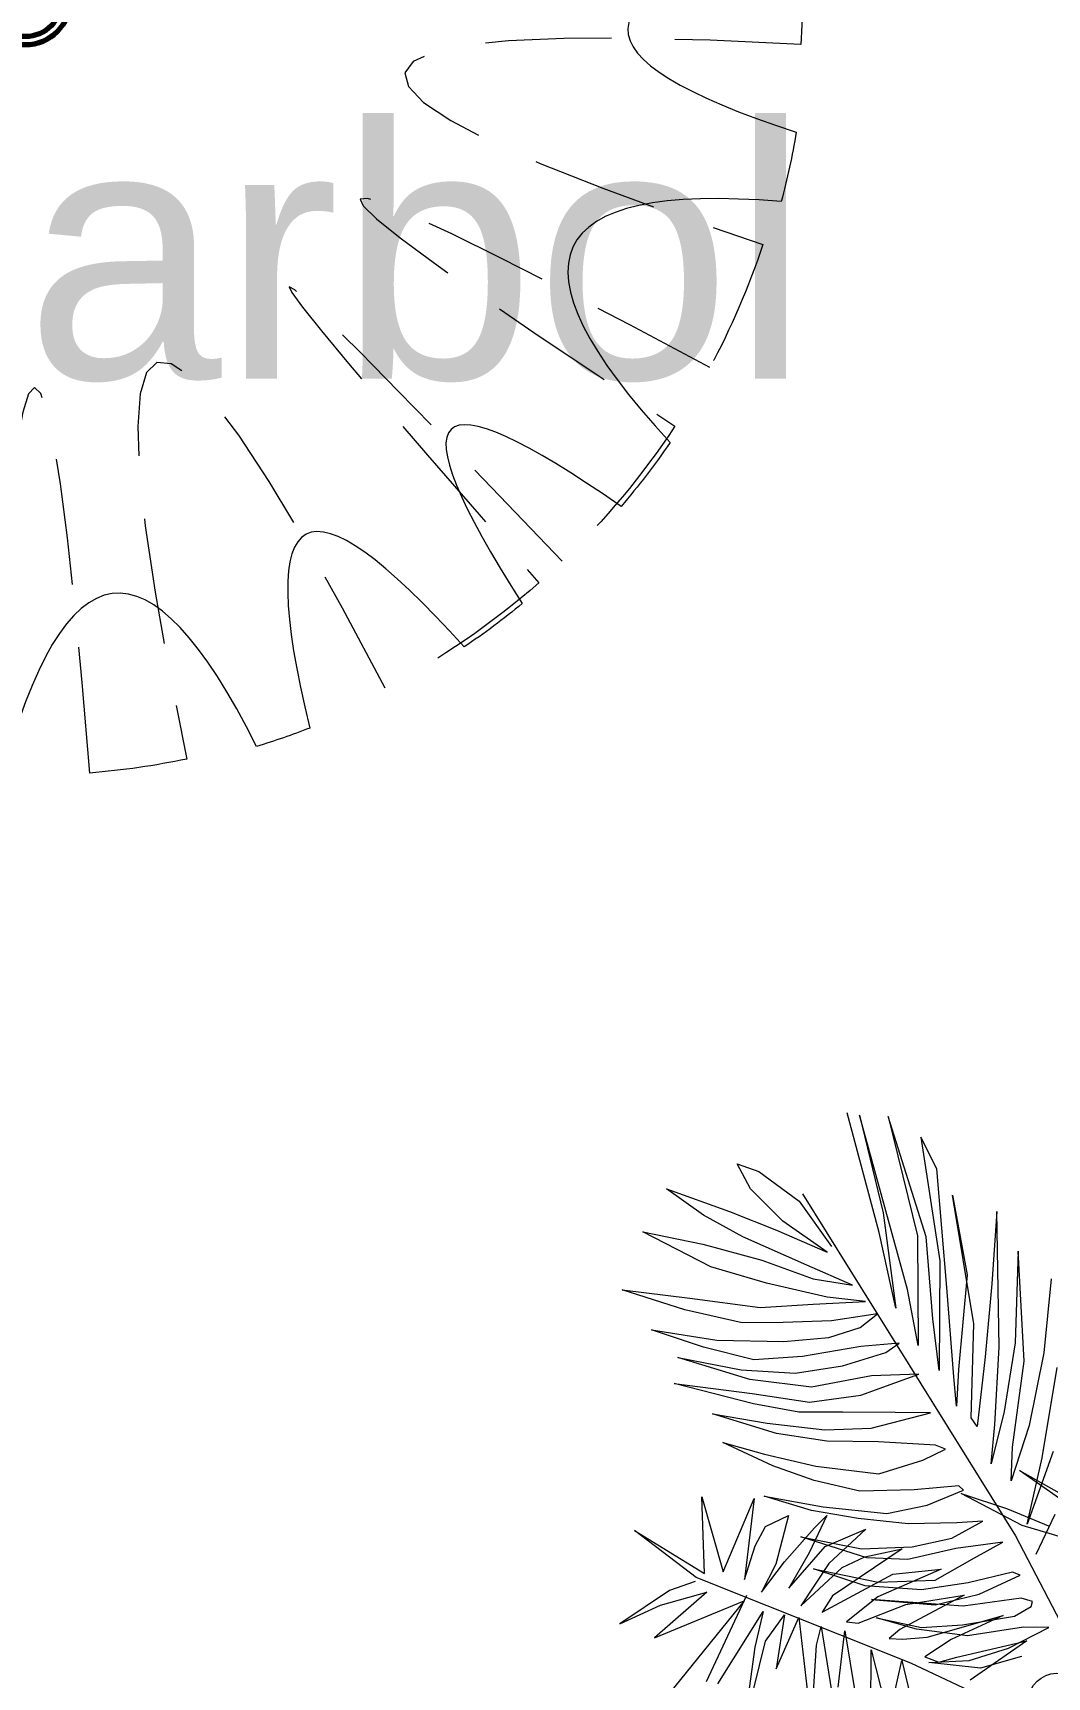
# Model space of a CAD drawing. Header units: metres. Extents: x 859577 to 860336, y 1645916 to 1646650.
# Drawn here: x 859937.756 to 859939.764, y 1645989.001 to 1645992.258 of the extents above; entities that cross this region are included whole.
import ezdxf

# ---------------------------------------------------------------- set-up
doc = ezdxf.new("R2010")
doc.units = ezdxf.units.M
doc.linetypes.add('DASHED', pattern=[0.75, 0.5, -0.25])
for name, color, linetype, lineweight in [('arbol', 174, 'Continuous', 100), ('HATCH', 253, 'Continuous', 0), ('VEGETATION', 7, 'Continuous', 0), ('VIEW THIC 0.0', 7, 'Continuous', 0)]:
    doc.layers.add(name, color=color, linetype=linetype, lineweight=lineweight)
doc.styles.get("Standard").update_dxf_attribs({"font": 'arial.ttf'})

# ---------------------------------------------------------------- blocks, each defined once
blk = doc.blocks.new('06092026_CAMPO')
at = {"layer": 'arbol'}
blk.add_text('arbol', height=0.5, dxfattribs=at).set_placement((859937.741, 1645991.5726))
blk = doc.blocks.new('v8')
at = {"layer": 'VEGETATION', "extrusion": (-5.08599e-09, -1.37735e-08, 1)}
for p, q in [((18816.6199, 35232.39, 0), (18816.5844, 35232.5218, 0)), ((18816.6511, 35232.3271, 0), (18816.598, 35232.5192, 0)), ((18816.598, 35232.5192, 0), (18816.6243, 35232.4117, 0)), ((18816.6716, 35232.385, 0), (18816.6298, 35232.518, 0)), ((18816.6298, 35232.518, 0), (18816.662, 35232.3861, 0)), ((18816.6835, 35232.46, 0), (18816.6657, 35232.4949, 0)), ((18816.6657, 35232.4949, 0), (18816.6868, 35232.3584, 0)), ((18816.4779, 35232.4379, 0), (18816.4631, 35232.4655, 0)), ((18816.4631, 35232.4655, 0), (18816.4869, 35232.4572, 0)), ((18816.4869, 35232.4572, 0), (18816.5314, 35232.4246, 0)), ((18816.6946, 35232.329, 0), (18816.6835, 35232.46, 0)), ((18816.4259, 35232.4089, 0), (18816.3852, 35232.4381, 0)), ((18816.3852, 35232.4381, 0), (18816.4547, 35232.4132, 0)), ((18816.5136, 35232.4023, 0), (18816.4779, 35232.4379, 0)), ((18816.5351, 35232.4327, 0), (18816.7704, 35232.0552)), ((18816.7242, 35232.2889, 0), (18816.7009, 35232.4312, 0)), ((18816.7009, 35232.4312, 0), (18816.7169, 35232.3433, 0)), ((18816.4547, 35232.4132, 0), (18816.5066, 35232.3923, 0)), ((18816.5314, 35232.4246, 0), (18816.5674, 35232.3745, 0)), ((18816.6243, 35232.4117, 0), (18816.6381, 35232.3062, 0)), ((18816.7495, 35232.4129, 0), (18816.7441, 35232.3331, 0)), ((18816.7523, 35232.2632, 0), (18816.7495, 35232.4129, 0)), ((18816.4693, 35232.385, 0), (18816.4259, 35232.4089, 0)), ((18816.5066, 35232.3923, 0), (18816.5624, 35232.368, 0)), ((18816.5624, 35232.368, 0), (18816.5136, 35232.4023, 0)), ((18816.4342, 35232.3521, 0), (18816.3592, 35232.3905, 0)), ((18816.3592, 35232.3905, 0), (18816.4252, 35232.3769, 0)), ((18816.4252, 35232.3769, 0), (18816.4904, 35232.3594, 0)), ((18816.5401, 35232.3538, 0), (18816.4693, 35232.385, 0)), ((18816.6381, 35232.3062, 0), (18816.6199, 35232.39, 0)), ((18816.662, 35232.3861, 0), (18816.663, 35232.2653, 0)), ((18816.6791, 35232.2945, 0), (18816.6716, 35232.385, 0)), ((18816.4904, 35232.3594, 0), (18816.547, 35232.3386, 0)), ((18816.6868, 35232.3584, 0), (18816.686, 35232.2377, 0)), ((18816.7734, 35232.3693, 0), (18816.7699, 35232.2679, 0)), ((18816.7799, 35232.2477, 0), (18816.7734, 35232.3693, 0)), ((18816.4954, 35232.3341, 0), (18816.4342, 35232.3521, 0)), ((18816.5903, 35232.3318, 0), (18816.5401, 35232.3538, 0)), ((18816.547, 35232.3386, 0), (18816.5903, 35232.3318, 0)), ((18816.7169, 35232.3433, 0), (18816.7072, 35232.2386, 0)), ((18816.8097, 35232.3386, 0), (18816.8017, 35232.2571, 0)), ((18816.4054, 35232.3045, 0), (18816.3364, 35232.3267, 0)), ((18816.3364, 35232.3267, 0), (18816.411, 35232.3175, 0)), ((18816.5626, 35232.3183, 0), (18816.4954, 35232.3341, 0)), ((18816.663, 35232.2653, 0), (18816.6511, 35232.3271, 0)), ((18816.7021, 35232.2304, 0), (18816.6946, 35232.329, 0)), ((18816.7441, 35232.3331, 0), (18816.7369, 35232.2526, 0)), ((18816.4687, 35232.29, 0), (18816.4054, 35232.3045, 0)), ((18816.411, 35232.3175, 0), (18816.4884, 35232.3072, 0)), ((18816.4884, 35232.3072, 0), (18816.5471, 35232.3108, 0)), ((18816.5471, 35232.3108, 0), (18816.6049, 35232.3137, 0)), ((18816.6049, 35232.3137, 0), (18816.5626, 35232.3183, 0)), ((18816.5138, 35232.2906, 0), (18816.4687, 35232.29, 0)), ((18816.5674, 35232.2925, 0), (18816.5138, 35232.2906, 0)), ((18816.5643, 35232.2741, 0), (18816.5987, 35232.2851, 0)), ((18816.6181, 35232.2999, 0), (18816.5674, 35232.2925, 0)), ((18816.5987, 35232.2851, 0), (18816.6181, 35232.2999, 0)), ((18816.686, 35232.2377, 0), (18816.6791, 35232.2945, 0)), ((18816.7212, 35232.1854, 0), (18816.7242, 35232.2889, 0)), ((18816.4259, 35232.2633, 0), (18816.3688, 35232.2823, 0)), ((18816.3688, 35232.2823, 0), (18816.4407, 35232.271, 0)), ((18816.4407, 35232.271, 0), (18816.5147, 35232.2696, 0)), ((18816.5147, 35232.2696, 0), (18816.5643, 35232.2741, 0)), ((18816.6418, 35232.2676, 0), (18816.5996, 35232.264, 0)), ((18816.6273, 35232.2574, 0), (18816.6418, 35232.2676, 0)), ((18816.7699, 35232.2679, 0), (18816.7578, 35232.1923, 0)), ((18816.4772, 35232.2275, 0), (18816.3977, 35232.2519, 0)), ((18816.3977, 35232.2519, 0), (18816.4674, 35232.2382, 0)), ((18816.4816, 35232.2493, 0), (18816.4259, 35232.2633, 0)), ((18816.5354, 35232.2529, 0), (18816.4816, 35232.2493, 0)), ((18816.5996, 35232.264, 0), (18816.5354, 35232.2529, 0)), ((18816.5794, 35232.2426, 0), (18816.6273, 35232.2574, 0)), ((18816.7369, 35232.2526, 0), (18816.7281, 35232.1758, 0)), ((18816.7474, 35232.1781, 0), (18816.7523, 35232.2632, 0)), ((18816.7669, 35232.153, 0), (18816.7799, 35232.2477, 0)), ((18816.8017, 35232.2571, 0), (18816.7853, 35232.1769, 0)), ((18816.4674, 35232.2382, 0), (18816.5272, 35232.2346, 0)), ((18816.5272, 35232.2346, 0), (18816.5794, 35232.2426, 0)), ((18816.6114, 35232.2318, 0), (18816.5453, 35232.219, 0)), ((18816.6637, 35232.2335, 0), (18816.6114, 35232.2318, 0)), ((18816.6373, 35232.2239, 0), (18816.6637, 35232.2335, 0)), ((18816.7051, 35232.1983, 0), (18816.7021, 35232.2304, 0)), ((18816.7072, 35232.2386, 0), (18816.7051, 35232.1983, 0)), ((18816.7996, 35232.1413, 0), (18816.8164, 35232.2408, 0)), ((18816.4812, 35232.2008, 0), (18816.3937, 35232.2232, 0)), ((18816.3937, 35232.2232, 0), (18816.4797, 35232.2122, 0)), ((18816.5453, 35232.219, 0), (18816.4772, 35232.2275, 0)), ((18816.4797, 35232.2122, 0), (18816.543, 35232.2027, 0)), ((18816.543, 35232.2027, 0), (18816.5995, 35232.2104, 0)), ((18816.5995, 35232.2104, 0), (18816.6373, 35232.2239, 0)), ((18816.5312, 35232.1915, 0), (18816.4812, 35232.2008, 0)), ((18816.7578, 35232.1923, 0), (18816.7436, 35232.1346, 0)), ((18816.5066, 35232.168), (18816.4359, 35232.1896)), ((18816.4359, 35232.1896), (18816.4964, 35232.1794)), ((18816.4964, 35232.1794), (18816.5598, 35232.1719, 0)), ((18816.5797, 35232.1914, 0), (18816.5312, 35232.1915, 0)), ((18816.5598, 35232.1719, 0), (18816.611, 35232.174, 0)), ((18816.6376, 35232.191, 0), (18816.5797, 35232.1914, 0)), ((18816.611, 35232.174, 0), (18816.6766, 35232.1909, 0)), ((18816.6766, 35232.1909, 0), (18816.6376, 35232.191, 0)), ((18816.7281, 35232.1758, 0), (18816.7212, 35232.1854, 0)), ((18816.7436, 35232.1346, 0), (18816.7474, 35232.1781, 0)), ((18816.7853, 35232.1769, 0), (18816.7655, 35232.1158, 0)), ((18816.5025, 35232.1323), (18816.4473, 35232.1581)), ((18816.4473, 35232.1581), (18816.4935, 35232.1452)), ((18816.562, 35232.1597, 0), (18816.5066, 35232.168)), ((18816.6191, 35232.1589, 0), (18816.562, 35232.1597, 0)), ((18816.6821, 35232.1553, 0), (18816.6191, 35232.1589, 0)), ((18816.4935, 35232.1452), (18816.5498, 35232.1321)), ((18816.6196, 35232.1234), (18816.6682, 35232.1386, 0)), ((18816.6682, 35232.1386, 0), (18816.6929, 35232.1507, 0)), ((18816.6929, 35232.1507, 0), (18816.6821, 35232.1553, 0)), ((18816.7655, 35232.1158, 0), (18816.7669, 35232.153, 0)), ((18816.8117, 35232.148, 0), (18816.7833, 35232.068)), ((18816.7833, 35232.068), (18816.7996, 35232.1413, 0)), ((18816.5482, 35232.1163), (18816.5025, 35232.1323)), ((18816.5498, 35232.1321), (18816.6196, 35232.1234)), ((18816.8988, 35232.04, 0), (18816.7748, 35232.1273, 0)), ((18816.7748, 35232.1273, 0), (18816.9177, 35232.0464, 0)), ((18816.5986, 35232.1043), (18816.5482, 35232.1163)), ((18816.6583, 35232.1057), (18816.5986, 35232.1043)), ((18816.7079, 35232.1103, 0), (18816.6583, 35232.1057)), ((18816.6727, 35232.089), (18816.7129, 35232.1053, 0)), ((18816.7129, 35232.1053, 0), (18816.7079, 35232.1103, 0)), ((18816.7776, 35232.0666), (18816.7105, 35232.1019)), ((18816.7105, 35232.1019), (18816.7616, 35232.0848)), ((18816.427, 35232.0136, 0), (18816.4242, 35232.098)), ((18816.4242, 35232.098), (18816.4476, 35232.0154, 0)), ((18816.4476, 35232.0154, 0), (18816.482, 35232.0961)), ((18816.482, 35232.0961), (18816.4711, 35232.007, 0)), ((18816.5451, 35232.0829), (18816.4931, 35232.0987)), ((18816.4931, 35232.0987), (18816.558, 35232.0869)), ((18816.558, 35232.0869), (18816.6284, 35232.0798)), ((18816.6284, 35232.0798), (18816.6727, 35232.089)), ((18816.7616, 35232.0848), (18816.8066, 35232.066)), ((18816.483, 35232.0441), (18816.4944, 35232.0652)), ((18816.4944, 35232.0652), (18816.5197, 35232.0776)), ((18816.5197, 35232.0776), (18816.506, 35232.0239, 0)), ((18816.5621, 35232.0775), (18816.5426, 35232.0363)), ((18816.5966, 35232.0741), (18816.5451, 35232.0829)), ((18816.5486, 35232.0639), (18816.5621, 35232.0775)), ((18816.6518, 35232.0684), (18816.5966, 35232.0741)), ((18816.7057, 35232.0695), (18816.6518, 35232.0684)), ((18816.6999, 35232.0523), (18816.7342, 35232.0714)), ((18816.7342, 35232.0714), (18816.7057, 35232.0695)), ((18816.8737, 35232.0378), (18816.7776, 35232.0666)), ((18816.7929, 35232.0348), (18816.8141, 35232.0791, 0)), ((18816.418, 35232.0089, 0), (18816.3498, 35232.061, 0)), ((18816.3498, 35232.061, 0), (18816.427, 35232.0136, 0)), ((18816.5155, 35232.0263, 0), (18816.5486, 35232.0639)), ((18816.6062, 35232.0309), (18816.5334, 35232.0538)), ((18816.5334, 35232.0538), (18816.6003, 35232.0407)), ((18816.5603, 35232.0433), (18816.6052, 35232.0625)), ((18816.6052, 35232.0625), (18816.5643, 35232.0244)), ((18816.6561, 35232.0429), (18816.6999, 35232.0523)), ((18816.7563, 35232.0479), (18816.7045, 35232.041)), ((18816.7251, 35232.0307), (18816.7563, 35232.0479)), ((18816.7704, 35232.0552), (18816.8376, 35231.926)), ((18816.4711, 35232.007, 0), (18816.483, 35232.0441)), ((18816.5201, 35231.9974, 0), (18816.5603, 35232.0433)), ((18816.5426, 35232.0363), (18816.5201, 35231.9974, 0)), ((18816.6452, 35232.0407), (18816.5684, 35231.989, 0)), ((18816.5791, 35232.0201), (18816.6039, 35232.0319)), ((18816.6003, 35232.0407), (18816.6561, 35232.0429)), ((18816.6039, 35232.0319), (18816.6452, 35232.0407)), ((18816.6514, 35232.029), (18816.6062, 35232.0309)), ((18816.7045, 35232.041), (18816.6514, 35232.029)), ((18816.6818, 35232.0062), (18816.7251, 35232.0307)), ((18816.4899, 35231.9928, 0), (18816.5155, 35232.0263, 0)), ((18816.506, 35232.0239, 0), (18816.4899, 35231.9928, 0)), ((18816.5643, 35232.0244), (18816.5335, 35231.9778, 0)), ((18816.5335, 35231.9778, 0), (18816.5791, 35232.0201)), ((18816.6045, 35231.9998), (18816.5474, 35232.0188, 0)), ((18816.5474, 35232.0188, 0), (18816.6187, 35232.004)), ((18816.5571, 35231.9707, 0), (18816.635, 35232.0129)), ((18816.6883, 35232.0181), (18816.6185, 35231.9877, 0)), ((18816.635, 35232.0129), (18816.6883, 35232.0181)), ((18816.767, 35232.0149), (18816.718, 35232.0032)), ((18816.7301, 35231.9905), (18816.7754, 35232.0117)), ((18816.7754, 35232.0117), (18816.767, 35232.0149)), ((18816.3885, 35231.9948, 0), (18816.3336, 35231.958, 0)), ((18816.4298, 35231.993, 0), (18816.3718, 35231.9425, 0)), ((18816.3785, 35231.9784, 0), (18816.4298, 35231.993, 0)), ((18816.4169, 35232.0048, 0), (18816.3885, 35231.9948, 0)), ((18816.6549, 35231.9144, 0), (18816.418, 35232.0089, 0)), ((18816.6665, 35231.9956), (18816.6045, 35231.9998)), ((18816.6187, 35232.004), (18816.6818, 35232.0062)), ((18816.718, 35232.0032), (18816.6665, 35231.9956)), ((18816.3336, 35231.958, 0), (18816.3785, 35231.9784, 0)), ((18816.3718, 35231.9425, 0), (18816.471, 35231.9834, 0)), ((18816.471, 35231.9834, 0), (18816.3881, 35231.8811, 0)), ((18816.4734, 35231.9893, 0), (18816.429, 35231.894, 0)), ((18816.5684, 35231.989, 0), (18816.5571, 35231.9707, 0)), ((18816.6185, 35231.9877, 0), (18816.5837, 35231.96, 0)), ((18816.5966, 35231.9588, 0), (18816.6493, 35231.9793, 0)), ((18816.7126, 35231.9774), (18816.6114, 35231.9846, 0)), ((18816.6114, 35231.9846, 0), (18816.6817, 35231.979)), ((18816.7135, 35231.9897), (18816.6426, 35231.9515, 0)), ((18816.6493, 35231.9793, 0), (18816.7135, 35231.9897)), ((18816.6817, 35231.979), (18816.7301, 35231.9905)), ((18816.7765, 35231.9861), (18816.7126, 35231.9774)), ((18816.7691, 35231.9662), (18816.7875, 35231.9769)), ((18816.7891, 35231.9826), (18816.7765, 35231.9861)), ((18816.7875, 35231.9769), (18816.7891, 35231.9826)), ((18816.4419, 35231.8916, 0), (18816.4917, 35231.9716, 0)), ((18816.4917, 35231.9716, 0), (18816.4827, 35231.932, 0)), ((18816.4945, 35231.9386, 0), (18816.5153, 35231.968, 0)), ((18816.5153, 35231.968, 0), (18816.5062, 35231.9084, 0)), ((18816.5062, 35231.9084, 0), (18816.5311, 35231.9649, 0)), ((18816.5311, 35231.9649, 0), (18816.5449, 35231.8469, 0)), ((18816.5837, 35231.96, 0), (18816.5966, 35231.9588, 0)), ((18816.6609, 35231.9521, 0), (18816.6169, 35231.9644, 0)), ((18816.6169, 35231.9644, 0), (18816.6666, 35231.9538, 0)), ((18816.6666, 35231.9538, 0), (18816.7119, 35231.9568, 0)), ((18816.6727, 35231.9432, 0), (18816.7565, 35231.9672)), ((18816.7565, 35231.9672), (18816.6992, 35231.9407, 0)), ((18816.7119, 35231.9568, 0), (18816.7691, 35231.9662)), ((18816.4682, 35231.8325, 0), (18816.4945, 35231.9386, 0)), ((18816.5506, 35231.9342, 0), (18816.5558, 35231.9549, 0)), ((18816.5558, 35231.9549, 0), (18816.5674, 35231.8841, 0)), ((18816.5745, 35231.8881, 0), (18816.5818, 35231.9501, 0)), ((18816.5818, 35231.9501, 0), (18816.5933, 35231.8809, 0)), ((18816.6426, 35231.9515, 0), (18816.6308, 35231.9416, 0)), ((18816.6308, 35231.9416, 0), (18816.6461, 35231.9409, 0)), ((18816.6461, 35231.9409, 0), (18816.6727, 35231.9432, 0)), ((18816.7174, 35231.9447, 0), (18816.6609, 35231.9521, 0)), ((18816.6992, 35231.9407, 0), (18816.6703, 35231.9215, 0)), ((18816.7057, 35231.9213, 0), (18816.7829, 35231.9393)), ((18816.779, 35231.9544), (18816.7174, 35231.9447, 0)), ((18816.7829, 35231.9393), (18816.7202, 35231.8959, 0)), ((18816.7626, 35231.9309, 0), (18816.8072, 35231.9538)), ((18816.8072, 35231.9538), (18816.779, 35231.9544)), ((18816.4827, 35231.932, 0), (18816.4701, 35231.8424, 0)), ((18816.5449, 35231.8469, 0), (18816.5506, 35231.9342, 0)), ((18816.6105, 35231.8615, 0), (18816.6112, 35231.9292, 0)), ((18816.6112, 35231.9292, 0), (18816.6263, 35231.8685, 0)), ((18816.6703, 35231.9215, 0), (18816.6856, 35231.9155, 0)), ((18816.6856, 35231.9155, 0), (18816.7057, 35231.9213, 0)), ((18816.719, 35231.9176, 0), (18816.7626, 35231.9309, 0)), ((18816.7768, 35231.9217, 0), (18816.7316, 35231.9091, 0)), ((18816.6353, 35231.8749, 0), (18816.6448, 35231.9173, 0)), ((18816.6448, 35231.9173, 0), (18816.6536, 35231.8807, 0)), ((18816.7789, 35231.8561, 0), (18816.6549, 35231.9144, 0)), ((18816.6748, 35231.9154, 0), (18816.719, 35231.9176, 0)), ((18816.7316, 35231.9091, 0), (18816.6748, 35231.9154, 0))]:
    blk.add_line(p, q, dxfattribs=at)
at = {"layer": 'VEGETATION', "extrusion": (5.08599e-09, 1.37735e-08, -1)}
blk.add_ellipse((18816.8164, 35231.8714, 0), major_axis=(-0.0227, 0.0227), ratio=1, start_param=5.569618, end_param=8.487626, dxfattribs=at)
blk = doc.blocks.new('*U21')
at = {"layer": 'HATCH', "lineweight": 70, "ltscale": 2}
for radius in [0.0888, 0.0722]:
    blk.add_circle((99.2807, -0.5046), radius, dxfattribs=at)
at = {"layer": 'VIEW THIC 0.0', "ltscale": 0.5}
for points in [[(100.8239, -0.3836), (100.3625, -0.4923), (100.357, -0.6198), (100.8072, -0.7662)], [(100.8072, -0.7662), (100.7994, -0.8126), (100.7894, -0.8585), (100.7773, -0.9035)], [(100.7773, -0.9035), (100.3007, -0.8644), (100.2274, -1.0236), (100.5573, -1.381)], [(100.4603, -1.5074), (100.0764, -1.2399), (100.0112, -1.304), (100.2647, -1.6999)], [(100.5573, -1.381), (100.5271, -1.4248), (100.4948, -1.467), (100.4603, -1.5074)], [(100.1493, -1.7858), (99.8341, -1.4346), (99.7322, -1.488), (99.8437, -1.9464)], [(99.7385, -1.9828), (99.5259, -1.5568), (99.3571, -1.5791), (99.2321, -2.0498)], [(100.2647, -1.6999), (100.2277, -1.7303), (100.1893, -1.7591), (100.1493, -1.7858)], [(99.8437, -1.9464), (99.8093, -1.9598), (99.7742, -1.9719), (99.7385, -1.9828)]]:
    blk.add_open_spline(points, degree=3, dxfattribs=at)
at = {"layer": 'VIEW THIC 0.0', "linetype": 'DASHED', "ltscale": 0.5}
for points in [[(100.8137, -0.3844), (100.8193, -0.4546), (100.8201, -0.5241), (100.8163, -0.5925)], [(100.8163, -0.5925), (99.7957, -0.5356), (99.7706, -0.6676), (100.7412, -0.9886)], [(100.636, -1.2324), (99.7356, -0.7489), (99.7125, -0.7876), (100.5667, -1.3485)], [(100.7412, -0.9886), (100.7131, -1.0732), (100.6778, -1.1548), (100.636, -1.2324)], [(100.3438, -1.6159), (99.6382, -0.8767), (99.6227, -0.8909), (100.2974, -1.6585)], [(99.993, -1.8675), (99.5212, -0.9606), (99.3904, -1.0073), (99.6003, -2.0078)], [(99.4081, -2.0354), (99.3263, -1.0166), (99.2623, -1.0177), (99.2163, -2.0389)], [(100.5667, -1.3485), (100.5027, -1.4457), (100.4279, -1.5355), (100.3438, -1.6159)], [(100.2974, -1.6585), (100.2048, -1.7399), (100.103, -1.8101), (99.993, -1.8675)], [(99.6003, -2.0078), (99.5377, -2.0209), (99.4735, -2.0302), (99.4081, -2.0354)], [(99.4081, -2.0354), (99.4081, -2.0354), (99.4081, -2.0354), (99.4081, -2.0354)]]:
    blk.add_open_spline(points, degree=3, dxfattribs=at)

msp = doc.modelspace()

# ---------------------------------------------------------------- block references
msp.add_blockref('06092026_CAMPO', (0, 0))
at = {"layer": 'HATCH', "color": 254, "ltscale": 0.2, "true_color": 0xe1cfb7}
msp.add_blockref('*U21', (859838.46021, 1645992.82722, 38.83336), dxfattribs=at)
at = {"layer": 'HATCH', "color": 7, "ltscale": 0.2, "true_color": 0xffffff, "xscale": 1.79448815951078, "yscale": 1.79448815951078, "zscale": 1.79448815951078}
msp.add_blockref('v8', (826173.22998, 1582765.77528, 38.89495), dxfattribs=at)

doc.saveas('drawing.dxf')
